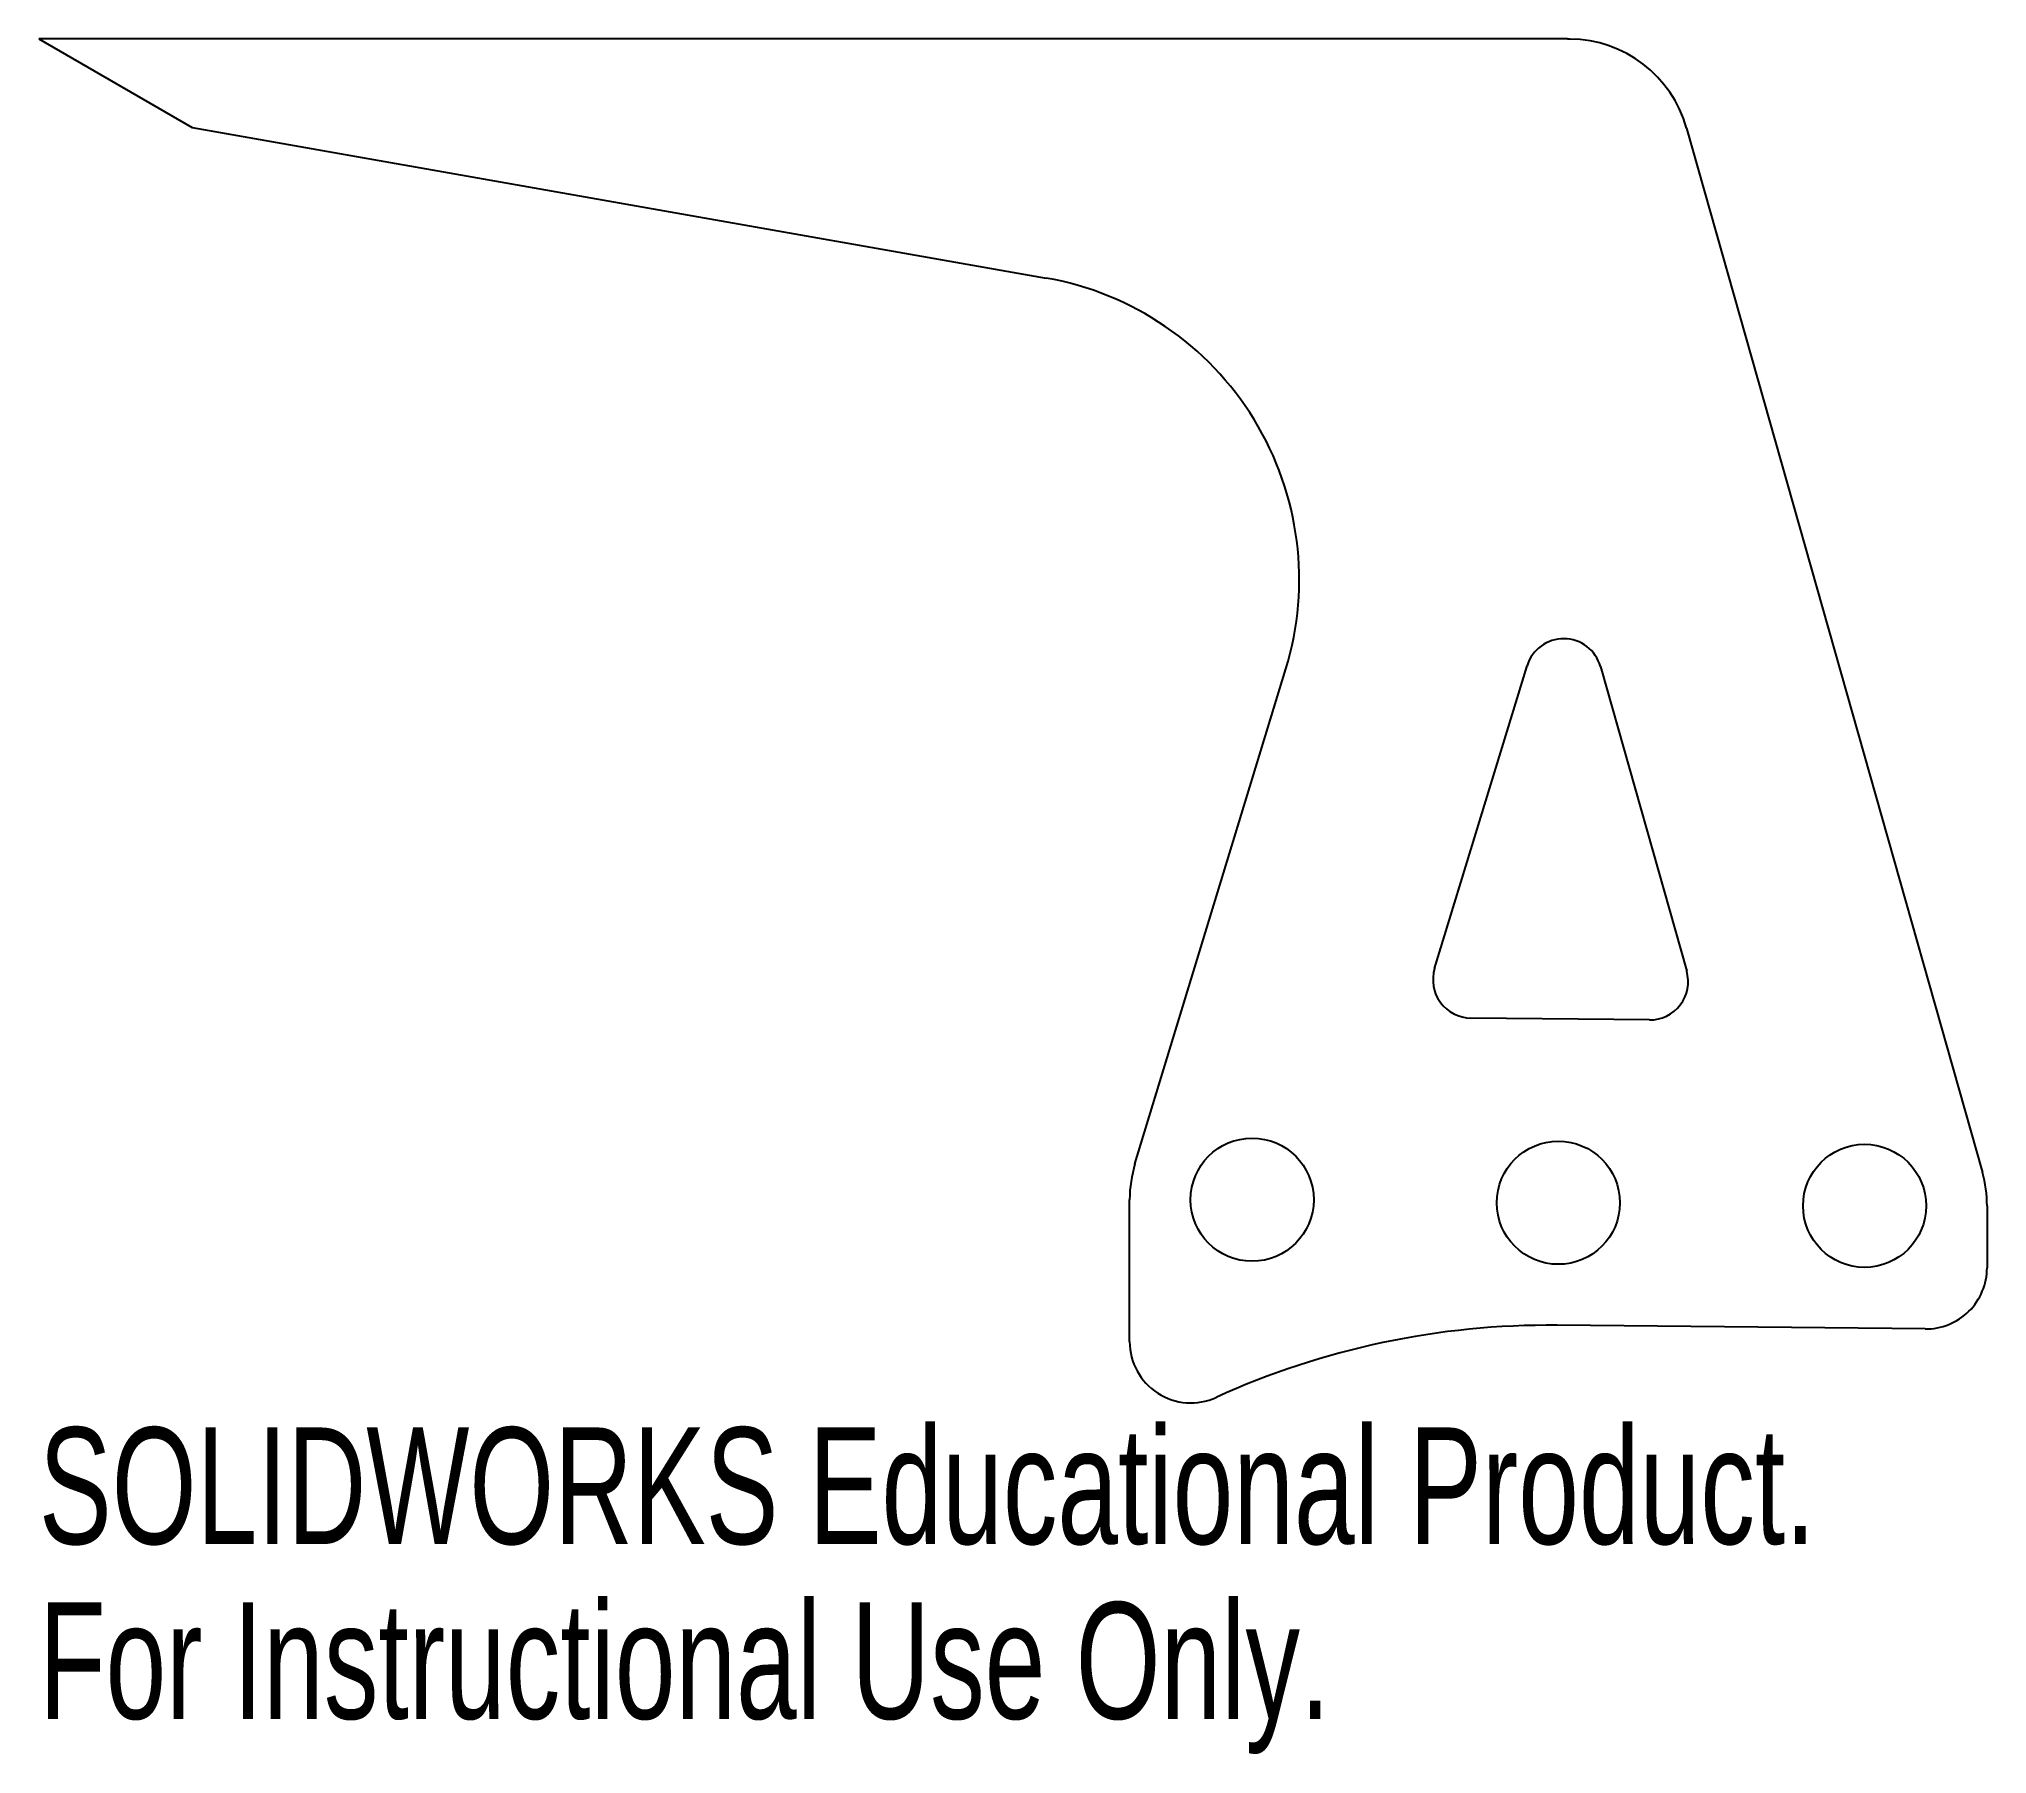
# Model space of a CAD drawing. Header units: inches. Extents: x -11.19 to -8.01, y 0.61 to 3.41.
import ezdxf

# ---------------------------------------------------------------- set-up
doc = ezdxf.new("R2010")
doc.units = ezdxf.units.IN
doc.header["$MEASUREMENT"] = 0
doc.styles.add('SLDTEXTSTYLE0', font='TXT', dxfattribs={"width": 0.7})

msp = doc.modelspace()

# ---------------------------------------------------------------- linework, layer by layer
at = {"color": 7, "linetype": 'Continuous', "lineweight": 25}
for p, q in [((-11.1876, 3.4123), (-10.9376, 3.268)), ((-8.6916, 3.4123), (-11.1876, 3.4123)), ((-10.9376, 3.268), (-9.5429, 3.0221)), ((-8.4971, 3.2668), (-8.0142, 1.5619)), ((-8.9086, 1.8946), (-8.7578, 2.389)), ((-8.6379, 2.3878), (-8.497, 1.8905)), ((-9.3979, 1.5758), (-9.1514, 2.3838)), ((-8.5578, 1.8109), (-8.8494, 1.8139)), ((-9.4066, 1.2857), (-9.4066, 1.5174)), ((-8.0066, 1.5074), (-8.0066, 1.4064)), ((-8.1076, 1.3064), (-8.7086, 1.3124))]:
    msp.add_line(p, q, dxfattribs=at)
for centre in [(-9.2066, 1.5174), (-8.7066, 1.5124), (-8.2066, 1.5074)]:
    msp.add_circle(centre, 0.1005, dxfattribs=at)
for centre, radius, start, end in [((-8.6896, 3.2123), 0.2, 15.8155, 89.4252), ((-9.6297, 2.5297), 0.5, 343.0349, 80), ((-8.698, 2.3707), 0.0625, 15.8155, 163.0349), ((-8.8488, 1.8764), 0.0625, 163.0349, 269.4252), ((-8.5572, 1.8734), 0.0625, 269.4252, 15.8155), ((-9.2066, 1.5174), 0.2, 163.0349, 180), ((-8.2066, 1.5074), 0.2, 0, 15.8155), ((-8.1066, 1.4064), 0.1, 269.4252, 0), ((-8.7218, 0), 1.3125, 89.4252, 114.4586), ((-9.3066, 1.2857), 0.1, 180, 294.4586)]:
    msp.add_arc(centre, radius, start, end, dxfattribs=at)
msp.add_open_spline([(-8.6916, 3.4123), (-8.6902, 3.4123), (-8.6889, 3.4123), (-8.6876, 3.4123)], degree=3, dxfattribs=at)

# ---------------------------------------------------------------- texts
at = {"color": 7, "linetype": 'Continuous', "char_height": 0.1903, "attachment_point": 1, "style": 'SLDTEXTSTYLE0'}
for s, insert in [('SOLIDWORKS Educational Product.', (-11.1876, 1.1456)), ('For Instructional Use Only.', (-11.1876, 0.8602))]:
    msp.add_mtext(s, dxfattribs=dict(at, insert=insert))

doc.saveas('drawing.dxf')
